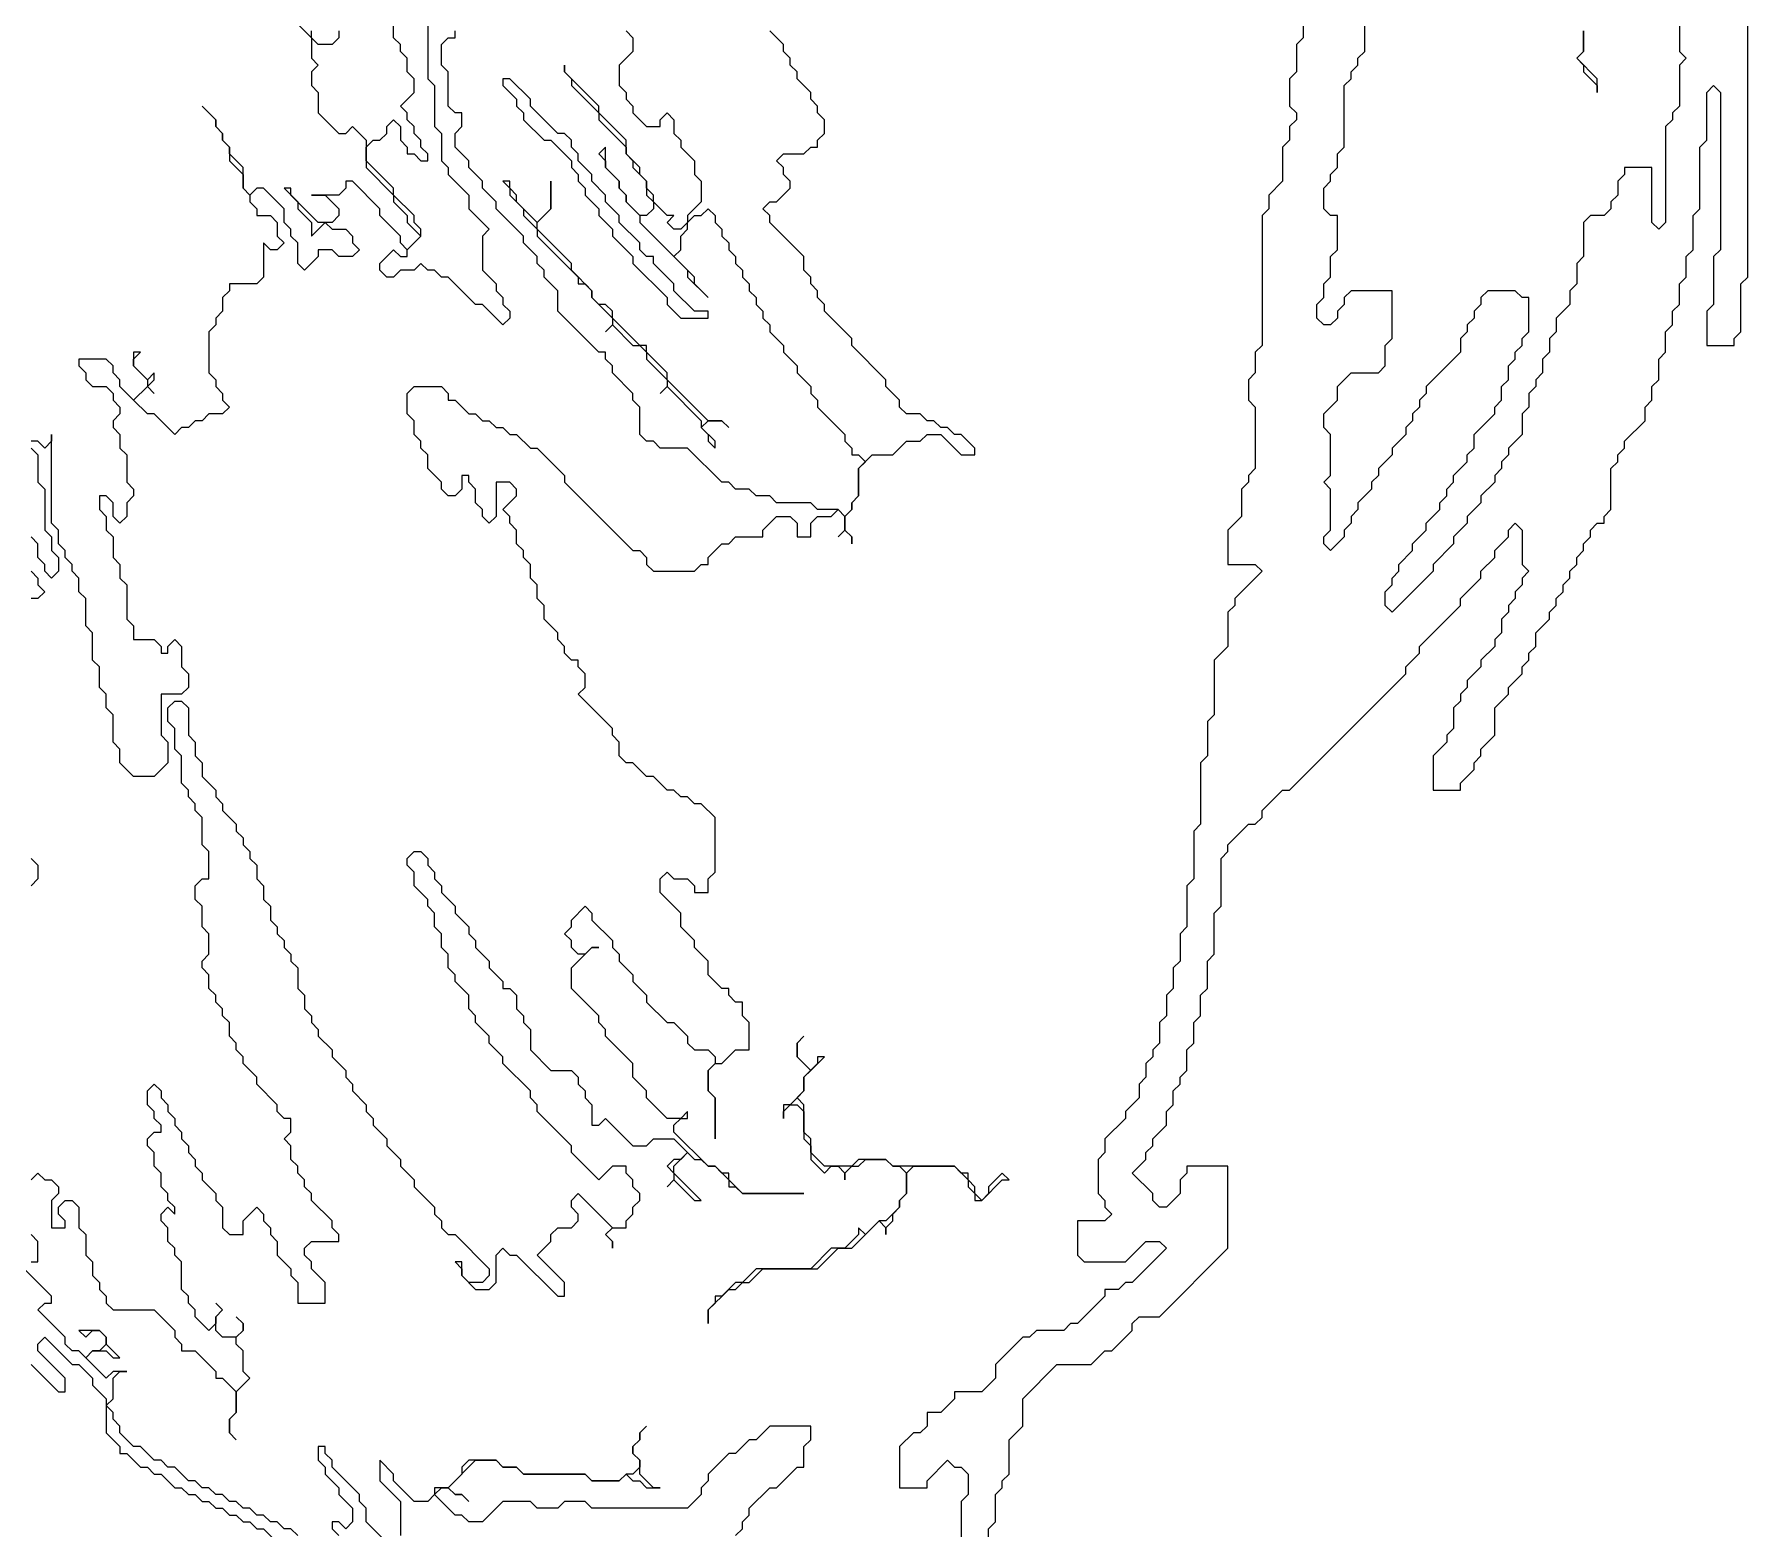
# Model space of a CAD drawing. Header units: metres. Extents: x 0 to 1000, y 0 to 1405.
# Drawn here: x 497.4 to 560, y 1105.7 to 1160.4 of the extents above; entities that cross this region are included whole.
import ezdxf

# ---------------------------------------------------------------- set-up
doc = ezdxf.new("R2010")
doc.units = ezdxf.units.M

msp = doc.modelspace()

# ---------------------------------------------------------------- linework, layer by layer
for points in [[(557.5, 1160.75), (557.5, 1159.75), (557.75, 1159.5), (557.5, 1159.25), (557.5, 1157.75), (557.25, 1157.5), (557.25, 1157.25), (557, 1157), (557, 1153.5), (556.75, 1153.25), (556.5, 1153.5), (556.5, 1155.5), (555.5, 1155.5), (555.5, 1155.25), (555.25, 1155), (555.25, 1154.5), (555, 1154.25), (555, 1154), (554.75, 1153.75), (554.25, 1153.75), (554, 1153.5), (554, 1152.25), (553.75, 1152), (553.75, 1151.25), (553.5, 1151), (553.5, 1150.5), (553, 1150), (553, 1149.5), (552.75, 1149.25), (552.75, 1148.75), (552.5, 1148.5), (552.5, 1148), (552.25, 1147.75), (552.25, 1147.5), (552, 1147.25), (552, 1146.75), (551.75, 1146.5), (551.75, 1145.75), (551.25, 1145.25), (551.25, 1145), (551, 1144.75), (551, 1144.5), (550.75, 1144.25), (550.75, 1144), (550.25, 1143.5), (550.25, 1143.25), (549.75, 1142.75), (549.75, 1142.5), (549.25, 1142), (549.25, 1141.75), (548.5, 1141), (548.5, 1140.75), (547, 1139.25), (546.75, 1139.5), (546.75, 1140), (547, 1140.25), (547, 1140.5), (547.25, 1140.75), (547.25, 1141), (547.75, 1141.5), (547.75, 1141.75), (548.25, 1142.25), (548.25, 1142.5), (548.75, 1143), (548.75, 1143.25), (549, 1143.5), (549, 1143.75), (549.25, 1144), (549.25, 1144.25), (549.75, 1144.75), (549.75, 1145), (550, 1145.25), (550, 1145.75), (550.75, 1146.5), (550.75, 1146.75), (551, 1147), (551, 1147.5), (551.25, 1147.75), (551.25, 1148.25), (551.5, 1148.5), (551.5, 1148.75), (551.75, 1149), (551.75, 1149.25), (552, 1149.5), (552, 1150.75), (551.75, 1150.75), (551.5, 1151), (550.5, 1151), (550.25, 1150.75), (550.25, 1150.5), (550, 1150.25), (550, 1150), (549.75, 1149.75), (549.75, 1149.5), (549.5, 1149.25), (549.5, 1148.75), (548.25, 1147.5), (548.25, 1147.25), (548, 1147), (548, 1146.75), (547.75, 1146.5), (547.75, 1146.25), (547.5, 1146), (547.5, 1145.75), (547, 1145.25), (547, 1145), (546.5, 1144.5), (546.5, 1144.25), (546.25, 1144), (546.25, 1143.75), (545.75, 1143.25), (545.75, 1143), (545.5, 1142.75), (545.5, 1142.5), (545.25, 1142.25), (545.25, 1142), (544.75, 1141.5), (544.5, 1141.75), (544.5, 1142), (544.75, 1142.25), (544.75, 1143.75), (544.5, 1144), (544.75, 1144.25), (544.75, 1145.75), (544.5, 1146), (544.5, 1146.5), (545, 1147), (545, 1147.5), (545.5, 1148), (546.5, 1148), (546.75, 1148.25), (546.75, 1149), (547, 1149.25), (547, 1151), (545.5, 1151), (545.25, 1150.75), (545.25, 1150.5), (545, 1150.25), (545, 1150), (544.75, 1149.75), (544.5, 1149.75), (544.25, 1150), (544.25, 1150.5), (544.5, 1150.75), (544.5, 1151.25), (544.75, 1151.5), (544.75, 1152.25), (545, 1152.5), (545, 1153.75), (544.75, 1153.75), (544.5, 1154), (544.5, 1154.75), (544.75, 1155), (544.75, 1155.25), (545, 1155.5), (545, 1156), (545.25, 1156.25), (545.25, 1158.5), (545.5, 1158.75), (545.5, 1159), (545.75, 1159.25), (545.75, 1159.5), (546, 1159.75), (546, 1163)], [(543.75, 1162), (543.75, 1160.25), (543.5, 1160), (543.5, 1159), (543.25, 1158.75), (543.25, 1157.75), (543.5, 1157.5), (543.5, 1157.25), (543.25, 1157), (543.25, 1156.5), (543, 1156.25), (543, 1155), (542.5, 1154.5), (542.5, 1154), (542.25, 1153.75), (542.25, 1149), (542, 1148.75), (542, 1148), (541.75, 1147.75), (541.75, 1147), (542, 1146.75), (542, 1144.5), (541.75, 1144.25), (541.75, 1144), (541.5, 1143.75), (541.5, 1142.75), (541, 1142.25), (541, 1141), (542, 1141), (542.25, 1140.75), (541.25, 1139.75), (541.25, 1139.5), (541, 1139.25), (541, 1138), (540.5, 1137.5), (540.5, 1135.5), (540.25, 1135.25), (540.25, 1134), (540, 1133.75), (540, 1131.5), (539.75, 1131.25), (539.75, 1129.5), (539.5, 1129.25), (539.5, 1127.75), (539.25, 1127.5), (539.25, 1126.5), (539, 1126.25), (539, 1125.5), (538.75, 1125.25), (538.75, 1124.5), (538.5, 1124.25), (538.5, 1123.5), (538.25, 1123.25), (538.25, 1123), (538, 1122.75), (538, 1122.25), (537.75, 1122), (537.75, 1121.5), (537.25, 1121), (537.25, 1120.75), (536.5, 1120), (536.5, 1119.5), (536.25, 1119.25), (536.25, 1118), (536.5, 1117.75), (536.5, 1117.5), (536.75, 1117.25), (536.5, 1117), (535.5, 1117), (535.5, 1115.75), (535.75, 1115.5), (537.25, 1115.5), (538, 1116.25), (538.5, 1116.25), (538.75, 1116), (537.5, 1114.75), (537.25, 1114.75), (537, 1114.5), (536.5, 1114.5), (536.5, 1114.25), (535.5, 1113.25), (535.25, 1113.25), (535, 1113), (534, 1113), (533.75, 1112.75), (533.5, 1112.75), (532.5, 1111.75), (532.5, 1111.25), (532, 1110.75), (531, 1110.75), (531, 1110.5), (530.5, 1110), (530, 1110), (530, 1109.5), (529.75, 1109.25), (529.5, 1109.25), (529, 1108.75), (529, 1107.25), (530, 1107.25), (530, 1107.5), (530.75, 1108.25), (531, 1108), (531.25, 1108), (531.5, 1107.75), (531.5, 1107), (531.25, 1106.75), (531.25, 1105.25)], [(507, 1160.75), (507.5, 1160.25), (507.5, 1159.5), (507.75, 1159.25), (507.5, 1159), (507.5, 1158.5), (507.75, 1158.25), (507.75, 1157.5), (508.5, 1156.75), (508.75, 1156.75), (509, 1157), (509.5, 1156.5), (509.5, 1155.5), (510.5, 1154.5), (510.5, 1154.25), (511, 1153.75), (511, 1153.5), (511.5, 1153), (511, 1152.5), (510.75, 1152.75), (510.75, 1153), (510, 1153.75), (510, 1154), (509, 1155), (508.75, 1155), (508.75, 1154.75), (508.5, 1154.5), (507.5, 1154.5), (508, 1154.5), (508.5, 1154), (508.5, 1153.75), (508.25, 1153.5), (507.75, 1153.5), (506.75, 1154.5), (506.75, 1154.75), (506.5, 1154.75), (507, 1154.25), (507, 1154), (507.5, 1153.5), (507.5, 1153), (508, 1153.5), (508.25, 1153.25), (508.75, 1153.25), (509, 1153), (509, 1152.75), (509.25, 1152.5), (509, 1152.25), (508.5, 1152.25), (508.25, 1152.5), (507.75, 1152.5), (507.75, 1152.25), (507.25, 1151.75), (507, 1152), (507, 1152.75), (506.75, 1153), (506.75, 1153.25), (506.5, 1153.5), (506.5, 1154), (505.75, 1154.75), (505.5, 1154.75), (505.25, 1154.5), (505, 1154.75), (505, 1155.5), (504.5, 1156), (504.5, 1156.25), (504.25, 1156.5), (504.25, 1156.75), (504, 1157), (504, 1157.25), (503.5, 1157.75), (504, 1157.25), (504, 1157), (504.25, 1156.75), (504.25, 1156.5), (504.5, 1156.25), (504.5, 1155.75), (505, 1155.25), (505, 1154.75), (505.25, 1154.5), (505.25, 1154.25), (505.5, 1154), (505.5, 1153.75), (506, 1153.75), (506.25, 1153.5), (506.25, 1153), (506.5, 1152.75), (506.25, 1152.5), (506, 1152.5), (505.75, 1152.75), (505.75, 1151.5), (505.5, 1151.25), (504.5, 1151.25), (504.5, 1151), (504.25, 1150.75), (504.25, 1150.25), (504, 1150), (504, 1149.75), (503.75, 1149.5), (503.75, 1148), (504, 1147.75), (504, 1147.5), (504.25, 1147.25), (504.25, 1147), (504.5, 1146.75), (504.25, 1146.5), (503.75, 1146.5), (503.5, 1146.25), (503.25, 1146.25), (503, 1146), (502.75, 1146), (502.5, 1145.75), (501.75, 1146.5), (501.5, 1146.5), (501, 1147), (501.5, 1147.5), (501.75, 1147.25), (501.5, 1147.5), (501.75, 1147.75), (501.75, 1148), (501.5, 1147.75), (501, 1148.25), (501, 1148.5), (501.25, 1148.75), (501, 1148.75), (501, 1148.25), (501.5, 1147.75), (501.5, 1147.5), (501, 1147), (500.5, 1147.5), (500.5, 1147.75), (500.25, 1148), (500.25, 1148.25), (500, 1148.5), (499, 1148.5), (499, 1148.25), (499.25, 1148), (499.25, 1147.75), (499.5, 1147.5), (500, 1147.5), (500.25, 1147.25), (500.25, 1147), (500.5, 1146.75), (500.5, 1146.5), (500.25, 1146.25), (500.25, 1146), (500.5, 1145.75), (500.5, 1145.25), (500.75, 1145), (500.75, 1144), (501, 1143.75), (501, 1143.5), (500.75, 1143.25), (500.75, 1142.75), (500.5, 1142.5), (500.25, 1142.75), (500.25, 1143.25), (500, 1143.5), (499.75, 1143.5), (499.75, 1143), (500, 1142.75), (500, 1142.25), (500.25, 1142), (500.25, 1141.25), (500.5, 1141), (500.5, 1140.5), (500.75, 1140.25), (500.75, 1139), (501, 1138.75), (501, 1138.25), (501.75, 1138.25), (502, 1138), (502, 1137.75), (502.25, 1137.75), (502.25, 1138), (502.5, 1138.25), (502.75, 1138), (502.75, 1137.25), (503, 1137), (503, 1136.5), (502.75, 1136.25), (502, 1136.25), (502, 1134.75), (502.25, 1134.5), (502.25, 1133.75), (501.75, 1133.25), (501, 1133.25), (500.5, 1133.75), (500.5, 1134.25), (500.25, 1134.5), (500.25, 1135.5), (500, 1135.75), (500, 1136.25), (499.75, 1136.5), (499.75, 1137.25), (499.5, 1137.5), (499.5, 1138.5), (499.25, 1138.75), (499.25, 1139.75), (499, 1140), (499, 1140.5), (498.75, 1140.75), (498.75, 1141), (498.5, 1141.25), (498.5, 1141.5), (498.25, 1141.75), (498.25, 1142.25), (498, 1142.5), (498, 1145.75), (498, 1145.5), (497.75, 1145.25), (497.5, 1145.5), (497.25, 1145.5)], [(511.75, 1160.75), (511.75, 1158.75), (512, 1158.5), (512, 1157), (512.25, 1156.75), (512.25, 1155.75), (512.5, 1155.5), (512.5, 1155.25), (513.25, 1154.5), (513.25, 1154), (514, 1153.25), (513.75, 1153), (513.75, 1151.75), (514.25, 1151.25), (514.25, 1151), (514.5, 1150.75), (514.5, 1150.5), (514.75, 1150.25), (514.75, 1150), (514.5, 1149.75), (513.75, 1150.5), (513.5, 1150.5), (512.5, 1151.5), (512.25, 1151.5), (512, 1151.75), (511.75, 1151.75), (511.5, 1152), (511.25, 1151.75), (510.75, 1151.75), (510.5, 1151.5), (510.25, 1151.5), (510, 1151.75), (510, 1152), (510.5, 1152.5), (510.75, 1152.25), (511, 1152.25), (511, 1152.5), (511.5, 1153), (511.5, 1153.25), (511.25, 1153.5), (511.25, 1153.75), (510.5, 1154.5), (510.5, 1154.75), (509.5, 1155.75), (509.5, 1156.25), (509.75, 1156.5), (510, 1156.5), (510.25, 1156.75), (510.25, 1157), (510.5, 1157.25), (510.75, 1157), (510.75, 1156.5), (511, 1156.25), (511, 1156), (511.25, 1156), (511.5, 1155.75), (511.75, 1155.75), (511.75, 1156), (511.5, 1156.25), (511.5, 1156.5), (511.25, 1156.75), (511.25, 1157), (511, 1157.25), (511, 1157.5), (510.75, 1157.75), (511.25, 1158.25), (511.25, 1158.75), (511, 1159), (511, 1159.5), (510.75, 1159.75), (510.75, 1160), (510.5, 1160.25), (510.5, 1160.75)], [(532.25, 1104.25), (532.25, 1105.75), (532.5, 1106), (532.5, 1107), (532.75, 1107.25), (532.75, 1107.5), (533, 1107.75), (533, 1109), (533.5, 1109.5), (533.5, 1110.5), (534.75, 1111.75), (536, 1111.75), (536.5, 1112.25), (536.75, 1112.25), (537.5, 1113), (537.5, 1113.25), (537.75, 1113.5), (538.5, 1113.5), (541, 1116), (541, 1119), (539.5, 1119), (539.5, 1118.75), (539.25, 1118.5), (539.25, 1118), (538.75, 1117.5), (538.5, 1117.5), (538.25, 1117.75), (538.25, 1118), (537.5, 1118.75), (538, 1119.25), (538, 1119.5), (538.25, 1119.75), (538.25, 1120), (538.75, 1120.5), (538.75, 1121), (539, 1121.25), (539, 1121.75), (539.25, 1122), (539.25, 1122.25), (539.5, 1122.5), (539.5, 1123.25), (539.75, 1123.5), (539.75, 1124.25), (540, 1124.5), (540, 1125.25), (540.25, 1125.5), (540.25, 1126.5), (540.5, 1126.75), (540.5, 1128.25), (540.75, 1128.5), (540.75, 1130.25), (541, 1130.5), (541, 1130.75), (541.75, 1131.5), (542, 1131.5), (542.25, 1131.75), (542.25, 1132), (543, 1132.75), (543.25, 1132.75), (547.5, 1137), (547.5, 1137.25), (548, 1137.75), (548, 1138), (549.5, 1139.5), (549.5, 1139.75), (550.25, 1140.5), (550.25, 1140.75), (550.75, 1141.25), (550.75, 1141.5), (551.25, 1142), (551.25, 1142.25), (551.5, 1142.5), (551.75, 1142.25), (551.75, 1141), (552, 1140.75), (551.75, 1140.5), (551.75, 1140.25), (551.5, 1140), (551.5, 1139.75), (551.25, 1139.5), (551.25, 1139.25), (551, 1139), (551, 1138.5), (550.75, 1138.25), (550.75, 1138), (550.25, 1137.5), (550.25, 1137.25), (549.75, 1136.75), (549.75, 1136.5), (549.5, 1136.25), (549.5, 1136), (549.25, 1135.75), (549.25, 1135), (549, 1134.75), (549, 1134.5), (548.5, 1134), (548.5, 1132.75), (549.5, 1132.75), (549.5, 1133), (550, 1133.5), (550, 1133.75), (550.25, 1134), (550.25, 1134.25), (550.75, 1134.75), (550.75, 1135.75), (551.25, 1136.25), (551.25, 1136.5), (551.75, 1137), (551.75, 1137.25), (552, 1137.5), (552, 1137.75), (552.25, 1138), (552.25, 1138.5), (552.75, 1139), (552.75, 1139.25), (553, 1139.5), (553, 1139.75), (553.25, 1140), (553.25, 1140.25), (553.5, 1140.5), (553.5, 1140.75), (553.75, 1141), (553.75, 1141.25), (554, 1141.5), (554, 1141.75), (554.25, 1142), (554.25, 1142.25), (554.5, 1142.5), (554.75, 1142.5), (554.75, 1142.75), (555, 1143), (555, 1144.5), (555.25, 1144.75), (555.25, 1145), (555.5, 1145.25), (555.5, 1145.5), (556.25, 1146.25), (556.25, 1146.75), (556.5, 1147), (556.5, 1147.5), (556.75, 1147.75), (556.75, 1148.5), (557, 1148.75), (557, 1149.5), (557.25, 1149.75), (557.25, 1150.25), (557.5, 1150.5), (557.5, 1151.25), (557.75, 1151.5), (557.75, 1152.25), (558, 1152.5), (558, 1153.75), (558.25, 1154), (558.25, 1156.25), (558.5, 1156.5), (558.5, 1158.25), (558.75, 1158.5), (559, 1158.25), (559, 1152.5), (558.75, 1152.25), (558.75, 1150.5), (558.5, 1150.25), (558.5, 1149), (559.5, 1149), (559.5, 1149.25), (559.75, 1149.5), (559.75, 1151.25), (560, 1151.5), (560, 1160.75)], [(497.25, 1118.5), (497.5, 1118.75), (497.75, 1118.5), (498, 1118.5), (498.25, 1118.25), (498.25, 1118), (498, 1117.75), (498, 1116.75), (498.5, 1116.75), (498.5, 1117), (498.25, 1117.25), (498.25, 1117.5), (498.5, 1117.75), (498.75, 1117.75), (499, 1117.5), (499, 1116.75), (499.25, 1116.5), (499.25, 1115.75), (499.5, 1115.5), (499.5, 1115), (499.75, 1114.75), (499.75, 1114.5), (500, 1114.25), (500, 1114), (500.25, 1113.75), (501.75, 1113.75), (502.5, 1113), (502.5, 1112.75), (502.75, 1112.5), (502.75, 1112.25), (503.25, 1112.25), (504, 1111.5), (504, 1111.25), (504.25, 1111.25), (504.75, 1110.75), (504.75, 1110), (504.5, 1109.75), (504.5, 1109.25), (504.75, 1109), (504.5, 1109.25), (504.5, 1109.75), (504.75, 1110), (504.75, 1110.75), (505.25, 1111.25), (505, 1111.5), (505, 1112.25), (504.75, 1112.5), (504.75, 1112.75), (505, 1113), (505, 1113.25), (504.75, 1113.5), (505, 1113.25), (505, 1113), (504.75, 1112.75), (504.25, 1112.75), (504, 1113), (504, 1113.5), (504.25, 1113.75), (504, 1114), (504.25, 1113.75), (504, 1113.5), (504, 1113.25), (503.75, 1113), (503.25, 1113.5), (503.25, 1113.75), (503, 1114), (503, 1114.25), (502.75, 1114.5), (502.75, 1115.5), (502.5, 1115.75), (502.5, 1116), (502.25, 1116.25), (502.25, 1116.75), (502, 1117), (502, 1117.25), (502.25, 1117.5), (502.5, 1117.25), (502.5, 1117.5), (502.25, 1117.75), (502.25, 1118), (502, 1118.25), (502, 1118.75), (501.75, 1119), (501.75, 1119.5), (501.5, 1119.75), (501.5, 1120), (501.75, 1120.25), (502, 1120.25), (502, 1120.5), (501.75, 1120.75), (501.75, 1121), (501.5, 1121.25), (501.5, 1121.75), (501.75, 1122), (502, 1121.75), (502, 1121.5), (502.25, 1121.25), (502.25, 1121), (502.5, 1120.75), (502.5, 1120.5), (502.75, 1120.25), (502.75, 1120), (503, 1119.75), (503, 1119.5), (503.25, 1119.25), (503.25, 1119), (503.5, 1118.75), (503.5, 1118.5), (504, 1118), (504, 1117.75), (504.25, 1117.5), (504.25, 1116.75), (504.5, 1116.5), (505, 1116.5), (505, 1117), (505.5, 1117.5), (505.75, 1117.25), (505.75, 1117), (506, 1116.75), (506, 1116.5), (506.25, 1116.25), (506.25, 1115.75), (506.75, 1115.25), (506.75, 1115), (507, 1114.75), (507, 1114), (508, 1114), (508, 1114.75), (507.5, 1115.25), (507.5, 1115.5), (507.25, 1115.75), (507.25, 1116), (507.5, 1116.25), (508.5, 1116.25), (508.5, 1116.5), (508.25, 1116.75), (508.25, 1117), (507.5, 1117.75), (507.5, 1118), (507.25, 1118.25), (507.25, 1118.5), (507, 1118.75), (507, 1119), (506.75, 1119.25), (506.75, 1119.75), (506.5, 1120), (506.75, 1120.25), (506.75, 1120.75), (506.5, 1120.75), (506.25, 1121), (506.25, 1121.25), (505.5, 1122), (505.5, 1122.25), (505, 1122.75), (505, 1123), (504.75, 1123.25), (504.75, 1123.5), (504.5, 1123.75), (504.5, 1124.25), (504.25, 1124.5), (504.25, 1124.75), (504, 1125), (504, 1125.25), (503.75, 1125.5), (503.75, 1126), (503.5, 1126.25), (503.5, 1126.5), (503.75, 1126.75), (503.75, 1127.5), (503.5, 1127.75), (503.5, 1128.5), (503.25, 1128.75), (503.25, 1129.25), (503.5, 1129.5), (503.75, 1129.5), (503.75, 1130.5), (503.5, 1130.75), (503.5, 1131.75), (503.25, 1132), (503.25, 1132.25), (503, 1132.5), (503, 1132.75), (502.75, 1133), (502.75, 1134), (502.5, 1134.25), (502.5, 1135), (502.25, 1135.25), (502.25, 1135.75), (502.5, 1136), (502.75, 1136), (503, 1135.75), (503, 1134.75), (503.25, 1134.5), (503.25, 1134), (503.5, 1133.75), (503.5, 1133.25), (504, 1132.75), (504, 1132.5), (504.25, 1132.25), (504.25, 1132), (504.75, 1131.5), (504.75, 1131.25), (505, 1131), (505, 1130.75), (505.25, 1130.5), (505.25, 1130.25), (505.5, 1130), (505.5, 1129.5), (505.75, 1129.25), (505.75, 1128.75), (506, 1128.5), (506, 1128), (506.25, 1127.75), (506.25, 1127.5), (506.5, 1127.25), (506.5, 1127), (506.75, 1126.75), (506.75, 1126.5), (507, 1126.25), (507, 1125.5), (507.25, 1125.25), (507.25, 1124.75), (507.5, 1124.5), (507.5, 1124.25), (507.75, 1124), (507.75, 1123.75), (508.25, 1123.25), (508.25, 1123), (508.75, 1122.5), (508.75, 1122.25), (509, 1122), (509, 1121.75), (509.5, 1121.25), (509.5, 1121), (509.75, 1120.75), (509.75, 1120.5), (510.25, 1120), (510.25, 1119.75), (510.75, 1119.25), (510.75, 1119), (511.25, 1118.5), (511.25, 1118.25), (512, 1117.5), (512, 1117.25), (512.25, 1117), (512.25, 1116.75), (512.5, 1116.5), (512.75, 1116.5), (514, 1115.25), (514, 1115), (513.75, 1114.75), (513.25, 1114.75), (513, 1115), (513, 1115.5), (512.75, 1115.5), (513, 1115.25), (513, 1115), (513.5, 1114.5), (514, 1114.5), (514.25, 1114.75), (514.25, 1115.75), (514.5, 1116), (514.75, 1115.75), (515, 1115.75), (516.5, 1114.25), (516.75, 1114.25), (516.75, 1114.75), (515.75, 1115.75), (516.25, 1116.25), (516.25, 1116.5), (516.5, 1116.75), (517, 1116.75), (517.25, 1117), (517.25, 1117.25), (517, 1117.5), (517, 1117.75), (517.25, 1118), (518.5, 1116.75), (518.25, 1116.5), (518.5, 1116.25), (518.5, 1116), (518.5, 1116.25), (518.25, 1116.5), (518.5, 1116.75), (519, 1116.75), (519, 1117), (519.25, 1117.25), (519.25, 1117.5), (519.5, 1117.75), (519.5, 1118), (519.25, 1118.25), (519.25, 1118.5), (519, 1118.75), (519, 1119), (518.5, 1119), (518, 1118.5), (517, 1119.5), (517, 1119.75), (515.75, 1121), (515.75, 1121.25), (515.5, 1121.5), (515.5, 1121.75), (514.5, 1122.75), (514.5, 1123), (514, 1123.5), (514, 1123.75), (513.5, 1124.25), (513.5, 1124.5), (513.25, 1124.75), (513.25, 1125.25), (512.75, 1125.75), (512.75, 1126), (512.5, 1126.25), (512.5, 1126.75), (512.25, 1127), (512.25, 1127.5), (512, 1127.75), (512, 1128.25), (511.75, 1128.5), (511.75, 1128.75), (511.25, 1129.25), (511.25, 1129.75), (511, 1130), (511, 1130.25), (511.25, 1130.5), (511.5, 1130.5), (511.75, 1130.25), (511.75, 1130), (512, 1129.75), (512, 1129.5), (512.25, 1129.25), (512.25, 1129), (512.75, 1128.5), (512.75, 1128.25), (513.25, 1127.75), (513.25, 1127.5), (513.5, 1127.25), (513.5, 1127), (514, 1126.5), (514, 1126.25), (514.5, 1125.75), (514.5, 1125.5), (514.75, 1125.5), (515, 1125.25), (515, 1124.75), (515.25, 1124.5), (515.25, 1124.25), (515.5, 1124), (515.5, 1123.25), (516.25, 1122.5), (517, 1122.5), (517.25, 1122.25), (517.25, 1122), (517.5, 1121.75), (517.5, 1121.5), (517.75, 1121.25), (517.75, 1120.5), (518, 1120.5), (518.25, 1120.75), (519.25, 1119.75), (519.75, 1119.75), (520, 1120), (520.75, 1120), (521.25, 1119.5), (521, 1119.25), (520.75, 1119.25), (520.5, 1119), (520.75, 1118.75), (520.75, 1118.5), (520.5, 1118.25), (520.75, 1118.5), (521.5, 1117.75), (521.75, 1117.75), (520.75, 1118.75), (520.75, 1119), (521.25, 1119.5), (521.5, 1119.25), (521.75, 1119.25), (522, 1119), (522.25, 1119), (522.75, 1118.5), (522.75, 1118.25), (523, 1118.25), (523.25, 1118), (525.5, 1118), (523.25, 1118), (522.75, 1118.5), (522.75, 1118.75), (522.5, 1118.75), (522.25, 1119), (522, 1119), (520.75, 1120.25), (520.75, 1120.5), (521, 1120.75), (521.25, 1120.75), (521.25, 1121), (521, 1120.75), (520.5, 1120.75), (519.75, 1121.5), (519.75, 1121.75), (519.25, 1122.25), (519.25, 1122.75), (518.25, 1123.75), (518.25, 1124), (518, 1124.25), (518, 1124.5), (517, 1125.5), (517, 1126.25), (517.75, 1127), (518, 1127), (517.75, 1127), (517.5, 1126.75), (517.25, 1126.75), (517, 1127), (517, 1127.25), (516.75, 1127.5), (517, 1127.75), (517, 1128), (517.5, 1128.5), (517.75, 1128.25), (517.75, 1128), (518.5, 1127.25), (518.5, 1127), (518.75, 1126.75), (518.75, 1126.5), (519.25, 1126), (519.25, 1125.75), (519.75, 1125.25), (519.75, 1125), (520.5, 1124.25), (520.75, 1124.25), (521.25, 1123.75), (521.25, 1123.5), (521.5, 1123.25), (522, 1123.25), (522.25, 1123), (522.25, 1122.75), (522, 1122.5), (522, 1121.75), (522.25, 1121.5), (522.25, 1120), (522.25, 1121.5), (522, 1121.75), (522, 1122.5), (522.25, 1122.75), (522.5, 1122.75), (523, 1123.25), (523.5, 1123.25), (523.5, 1124.25), (523.25, 1124.5), (523.25, 1125), (523, 1125), (522.75, 1125.25), (522.75, 1125.5), (522.5, 1125.5), (522, 1126), (522, 1126.5), (521.5, 1127), (521.5, 1127.25), (521, 1127.75), (521, 1128.25), (520.25, 1129), (520.25, 1129.5), (520.5, 1129.75), (520.75, 1129.5), (521.25, 1129.5), (521.5, 1129.25), (521.5, 1129), (522, 1129), (522, 1129.5), (522.25, 1129.75), (522.25, 1131.75), (521.75, 1132.25), (521.5, 1132.25), (521.25, 1132.5), (521, 1132.5), (520.75, 1132.75), (520.5, 1132.75), (520, 1133.25), (519.75, 1133.25), (519.25, 1133.75), (519, 1133.75), (518.75, 1134), (518.75, 1134.5), (518.5, 1134.75), (518.5, 1135), (517.25, 1136.25), (517.5, 1136.5), (517.5, 1137), (517.25, 1137.25), (517.25, 1137.5), (517, 1137.5), (516.75, 1137.75), (516.75, 1138), (516.5, 1138.25), (516.5, 1138.5), (516, 1139), (516, 1139.5), (515.75, 1139.75), (515.75, 1140.25), (515.5, 1140.5), (515.5, 1141), (515.25, 1141.25), (515.25, 1141.5), (515, 1141.75), (515, 1142.25), (514.75, 1142.5), (514.75, 1142.75), (514.5, 1143), (515, 1143.5), (515, 1143.75), (514.75, 1144), (514.25, 1144), (514.25, 1142.75), (514, 1142.5), (513.75, 1142.75), (513.75, 1143), (513.5, 1143.25), (513.5, 1143.75), (513.25, 1144), (513.25, 1144.25), (513, 1144.25), (513, 1143.75), (512.75, 1143.5), (512.5, 1143.5), (512.25, 1143.75), (512.25, 1144), (511.75, 1144.5), (511.75, 1145), (511.5, 1145.25), (511.5, 1145.5), (511.25, 1145.75), (511.25, 1146.25), (511, 1146.5), (511, 1147.25), (511.25, 1147.5), (512.25, 1147.5), (512.5, 1147.25), (512.5, 1147), (512.75, 1147), (513.25, 1146.5), (513.5, 1146.5), (513.75, 1146.25), (514, 1146.25), (514.25, 1146), (514.5, 1146), (514.75, 1145.75), (515, 1145.75), (515.5, 1145.25), (515.75, 1145.25), (516.75, 1144.25), (516.75, 1144), (519.25, 1141.5), (519.5, 1141.5), (519.75, 1141.25), (519.75, 1141), (520, 1140.75), (521.5, 1140.75), (521.75, 1141), (522, 1141), (522, 1141.25), (522.5, 1141.75), (522.75, 1141.75), (523, 1142), (524, 1142), (524, 1142.25), (524.5, 1142.75), (525, 1142.75), (525.25, 1142.5), (525.25, 1142), (525.75, 1142), (525.75, 1142.5), (526, 1142.75), (526.5, 1142.75), (526.75, 1143), (527, 1142.75), (527, 1142.25), (526.75, 1142), (527, 1142.25), (527.25, 1142), (527.25, 1141.75), (527.25, 1142), (527, 1142.25), (527, 1142.75), (527.25, 1143), (527.25, 1143.25), (527.5, 1143.5), (527.5, 1144.5), (528, 1145), (528.75, 1145), (529.25, 1145.5), (529.75, 1145.5), (530, 1145.75), (530.5, 1145.75), (531.25, 1145), (531.75, 1145), (531.75, 1145.25), (531.25, 1145.75), (531, 1145.75), (530.75, 1146), (530.5, 1146), (530.25, 1146.25), (530, 1146.25), (529.75, 1146.5), (529.25, 1146.5), (529, 1146.75), (529, 1147), (528.5, 1147.5), (528.5, 1147.75), (527.25, 1149), (527.25, 1149.25), (526.25, 1150.25), (526.25, 1150.5), (526, 1150.75), (526, 1151), (525.75, 1151.25), (525.75, 1151.5), (525.5, 1151.75), (525.5, 1152.25), (524.25, 1153.5), (524.25, 1153.75), (524, 1154), (524.25, 1154.25), (524.5, 1154.25), (525, 1154.75), (525, 1155), (524.75, 1155.25), (524.75, 1155.5), (524.5, 1155.75), (524.75, 1156), (525.5, 1156), (525.75, 1156.25), (526, 1156.25), (526, 1156.5), (526.25, 1156.75), (526.25, 1157.25), (526, 1157.5), (526, 1157.75), (525.75, 1158), (525.75, 1158.25), (525.25, 1158.75), (525.25, 1159), (525, 1159.25), (525, 1159.5), (524.75, 1159.75), (524.75, 1160), (524.25, 1160.5)], [(508.5, 1160.5), (508.5, 1160.25), (508.25, 1160), (507.75, 1160), (507.5, 1160.25), (507.5, 1160.5)], [(519, 1160.5), (519.25, 1160.25), (519.25, 1159.75), (518.75, 1159.25), (518.75, 1158.5), (519, 1158.25), (519, 1158), (519.25, 1157.75), (519.25, 1157.5), (519.75, 1157), (520.25, 1157), (520.25, 1157.25), (520.5, 1157.5), (520.75, 1157.25), (520.75, 1156.75), (521, 1156.5), (521, 1156.25), (521.5, 1155.75), (521.5, 1155.25), (521.75, 1155), (521.75, 1154.25), (521.25, 1153.75), (521.25, 1153.5), (521, 1153.25), (520.75, 1153.25), (520.5, 1153.5), (520.75, 1153.75), (520.5, 1153.75), (520, 1154.25), (520, 1154.5), (519.75, 1154.75), (519.75, 1155), (519.5, 1155.25), (519.5, 1155.5), (519, 1156), (519, 1156.5), (518, 1157.5), (518, 1157.75), (516.75, 1159), (516.75, 1159.25), (516.75, 1159), (517, 1158.75), (517, 1158.5), (518, 1157.5), (518, 1157.25), (519, 1156.25), (519, 1156), (519.25, 1155.75), (519.25, 1155.5), (519.75, 1155), (519.75, 1154.5), (520, 1154.25), (520, 1154), (519.75, 1153.75), (519.5, 1153.75), (519, 1154.25), (519, 1154.5), (518.75, 1154.75), (518.75, 1155), (518.25, 1155.5), (518.25, 1156.25), (518, 1156), (518.25, 1155.75), (518.25, 1155.5), (518.75, 1155), (518.75, 1154.75), (519, 1154.5), (519, 1154.25), (519.5, 1153.75), (519.5, 1153.5), (521.25, 1151.75), (521.25, 1151.5), (522, 1150.75), (521.5, 1151.25), (521.5, 1151.5), (520.75, 1152.25), (521, 1152.5), (521, 1153), (521.25, 1153.25), (521.25, 1153.5), (521.5, 1153.75), (521.75, 1153.75), (522, 1154), (522.25, 1153.75), (522.25, 1153.5), (522.5, 1153.25), (522.5, 1153), (522.75, 1152.75), (522.75, 1152.5), (523, 1152.25), (523, 1152), (523.25, 1151.75), (523.25, 1151.5), (523.5, 1151.25), (523.5, 1151), (523.75, 1150.75), (523.75, 1150.5), (524, 1150.25), (524, 1150), (524.25, 1149.75), (524.25, 1149.5), (524.75, 1149), (524.75, 1148.75), (525.25, 1148.25), (525.25, 1148), (525.75, 1147.5), (525.75, 1147.25), (526, 1147), (526, 1146.75), (527, 1145.75), (527, 1145.5), (527.25, 1145.25), (527.25, 1145), (527.5, 1145), (527.75, 1144.75), (527.5, 1144.5), (527.5, 1143.5), (527.25, 1143.25), (527.25, 1143), (527, 1142.75), (526.75, 1143), (526, 1143), (525.75, 1143.25), (524.5, 1143.25), (524.25, 1143.5), (523.75, 1143.5), (523.5, 1143.75), (523, 1143.75), (522.75, 1144), (522.5, 1144), (521.25, 1145.25), (520.25, 1145.25), (520, 1145.5), (519.75, 1145.5), (519.5, 1145.75), (519.5, 1146.75), (519.25, 1147), (519.25, 1147.25), (518.5, 1148), (518.5, 1148.25), (518.25, 1148.5), (518.25, 1148.75), (518, 1148.75), (516.5, 1150.25), (516.5, 1151), (516, 1151.5), (516, 1151.75), (515.75, 1152), (515.75, 1152.25), (515.25, 1152.75), (515.25, 1153), (514.25, 1154), (514.25, 1154.25), (513.75, 1154.75), (513.75, 1155), (513.25, 1155.5), (513.25, 1155.75), (512.75, 1156.25), (512.75, 1156.75), (513, 1157), (513, 1157.5), (512.75, 1157.5), (512.5, 1157.75), (512.5, 1159), (512.25, 1159.25), (512.25, 1160), (512.5, 1160.25), (512.75, 1160.25), (512.75, 1160.5)], [(554, 1160.5), (554, 1159.75), (553.75, 1159.5), (554, 1159.25), (554, 1159), (554.5, 1158.5), (554.5, 1158.25), (554.5, 1158.75), (553.75, 1159.5), (554, 1159.75), (554, 1160.5)], [(497.25, 1145.25), (497.5, 1145), (497.5, 1144), (497.75, 1143.75), (497.75, 1142.25), (498, 1142), (498, 1141.5), (498.25, 1141.25), (498.25, 1140.75), (498, 1140.5), (497.75, 1140.75), (497.75, 1141), (497.5, 1141.25), (497.5, 1141.75), (497.25, 1142)], [(497.25, 1140.75), (497.5, 1140.5), (497.5, 1140.25), (497.75, 1140), (497.5, 1139.75), (497.25, 1139.75)], [(497.25, 1130.25), (497.5, 1130), (497.5, 1129.5), (497.25, 1129.25)], [(497.25, 1115.5), (497.5, 1115.5), (497.5, 1116.25), (497.25, 1116.5)], [(507, 1105.5), (506.75, 1105.75), (506.5, 1105.75), (506.25, 1106), (506, 1106), (505.75, 1106.25), (505.5, 1106.25), (505.25, 1106.5), (505, 1106.5), (504.75, 1106.75), (504.5, 1106.75), (504.25, 1107), (504, 1107), (503.75, 1107.25), (503.5, 1107.25), (503.25, 1107.5), (503, 1107.5), (502.5, 1108), (502.25, 1108), (502, 1108.25), (501.75, 1108.25), (501.25, 1108.75), (501, 1108.75), (500.5, 1109.25), (500.5, 1109.5), (500.25, 1109.75), (500.25, 1110), (500, 1110.25), (500.25, 1110.5), (500.25, 1111.25), (500.5, 1111.5), (500.75, 1111.5), (500.25, 1111.5), (500, 1111.25), (499.25, 1112), (499.5, 1112.25), (500, 1112.25), (500.25, 1112), (500.5, 1112), (500, 1112.5), (500, 1112.75), (499.75, 1113), (499, 1113), (499.25, 1112.75), (499.5, 1113), (499.75, 1113), (500, 1112.75), (500, 1112.5), (499.75, 1112.25), (499.5, 1112.25), (499.25, 1112), (499, 1112.25), (498.75, 1112.25), (498.5, 1112.5), (498.5, 1112.75), (497.5, 1113.75), (497.75, 1114), (498, 1114), (498, 1114.25), (497, 1115.25)], [(497.25, 1111.75), (498.25, 1110.75), (498.5, 1110.75), (498.5, 1111.25), (497.5, 1112.25), (497.5, 1112.5), (497.75, 1112.75), (498.75, 1111.75), (499, 1111.75), (499.5, 1111.25), (499.5, 1111), (500, 1110.5), (500, 1109.25), (500.5, 1108.75), (500.5, 1108.5), (500.75, 1108.5), (501.25, 1108), (501.5, 1108), (501.75, 1107.75), (502, 1107.75), (502.5, 1107.25), (502.75, 1107.25), (503, 1107), (503.25, 1107), (503.5, 1106.75), (503.75, 1106.75), (504, 1106.5), (504.25, 1106.5), (504.5, 1106.25), (504.75, 1106.25), (505, 1106), (505.25, 1106), (505.5, 1105.75), (505.75, 1105.75), (506.25, 1105.25)], [(523, 1105.5), (523.25, 1105.75), (523.25, 1106), (523.5, 1106.25), (523.5, 1106.5), (524.25, 1107.25), (524.5, 1107.25), (525.25, 1108), (525.5, 1108), (525.5, 1108.75), (525.75, 1109), (525.75, 1109.5), (524.25, 1109.5), (523.75, 1109), (523.5, 1109), (523, 1108.5), (522.75, 1108.5), (522, 1107.75), (522, 1107.5), (521.75, 1107.25), (521.75, 1107), (521.25, 1106.5), (517.75, 1106.5), (517.5, 1106.75), (516.75, 1106.75), (516.5, 1106.5), (515.75, 1106.5), (515.5, 1106.75), (514.5, 1106.75), (513.75, 1106), (513.25, 1106), (513, 1106.25), (512.75, 1106.25), (512, 1107), (512.25, 1107.25), (512.5, 1107.25), (512.75, 1107), (513, 1107), (513.25, 1106.75), (513, 1107), (512.75, 1107), (512.5, 1107.25), (513.5, 1108.25), (514.25, 1108.25), (514.5, 1108), (515, 1108), (515.25, 1107.75), (517.5, 1107.75), (517.75, 1107.5), (518.75, 1107.5), (519, 1107.75), (519.25, 1107.5), (519.5, 1107.5), (519.75, 1107.25), (520.25, 1107.25), (520, 1107.25), (519.5, 1107.75), (519.5, 1108.25), (519.25, 1108.5), (519.25, 1108.75), (519.5, 1109), (519.5, 1109.25), (519.75, 1109.5), (519.5, 1109.25), (519.5, 1109), (519.25, 1108.75), (519.25, 1108.5), (519.5, 1108.25), (519.5, 1108), (519.25, 1107.75), (519, 1107.75), (518.75, 1107.5), (517.75, 1107.5), (517.5, 1107.75), (515.25, 1107.75), (515, 1108), (514.5, 1108), (514.25, 1108.25), (513.25, 1108.25), (513, 1108), (513, 1107.75), (512.5, 1107.25), (512, 1107.25), (512, 1107), (511.75, 1106.75), (511.25, 1106.75), (510.5, 1107.5), (510.5, 1107.75), (510, 1108.25), (510, 1107.5), (510.75, 1106.75), (510.75, 1105.5)], [(510.25, 1105.25), (509.5, 1106), (509.5, 1106.5), (509.25, 1106.75), (509.25, 1107), (508.25, 1108), (508.25, 1108.25), (508, 1108.5), (508, 1108.75), (507.75, 1108.75), (507.75, 1108.25), (508, 1108), (508, 1107.75), (508.5, 1107.25), (508.5, 1107), (509, 1106.5), (509, 1106), (508.75, 1105.75), (508.5, 1106), (508.25, 1106), (508.25, 1105.75), (508.5, 1105.5)]]:
    msp.add_lwpolyline(points)
for points in [[(514.5, 1158.75), (514.5, 1158.5), (515, 1158), (515, 1157.75), (515.25, 1157.5), (515.25, 1157.25), (516, 1156.5), (516.25, 1156.5), (517, 1155.75), (517, 1155.5), (517.25, 1155.25), (517.25, 1155), (517.5, 1154.75), (517.5, 1154.5), (518, 1154), (518, 1153.75), (518.5, 1153.25), (518.5, 1153), (519.25, 1152.25), (519.25, 1152), (520.5, 1150.75), (520.5, 1150.5), (521, 1150), (522, 1150), (522, 1150.25), (521.5, 1150.25), (520.75, 1151), (520.75, 1151.25), (520, 1152), (520, 1152.25), (519.75, 1152.25), (519.5, 1152.5), (519.5, 1152.75), (518.75, 1153.5), (518.75, 1153.75), (518.25, 1154.25), (518.25, 1154.5), (517.75, 1155), (517.75, 1155.25), (517.25, 1155.75), (517.25, 1156), (517, 1156.25), (517, 1156.5), (516.75, 1156.75), (516.5, 1156.75), (515.5, 1157.75), (515.5, 1158), (514.75, 1158.75)], [(514.5, 1155), (514.75, 1154.75), (514.75, 1154.5), (515.25, 1154), (515.25, 1153.75), (515.75, 1153.25), (515.75, 1153), (517.25, 1151.5), (517.25, 1151.25), (517.5, 1151.25), (517.75, 1151), (517.75, 1150.75), (518.5, 1150), (518.5, 1149.75), (518.25, 1149.5), (518.5, 1149.75), (519.25, 1149), (519.5, 1149), (519.75, 1148.75), (519.75, 1148.5), (520.5, 1147.75), (520.5, 1147.5), (520.25, 1147.25), (520.5, 1147.5), (521.75, 1146.25), (521.75, 1146), (522, 1145.75), (522, 1145.5), (522.25, 1145.25), (522.25, 1145.5), (521.75, 1146), (522, 1146.25), (522.5, 1146.25), (522.75, 1146), (522.5, 1146.25), (522, 1146.25), (520.5, 1147.75), (520.5, 1148), (519.75, 1148.75), (519.75, 1149), (519.5, 1149), (518.5, 1150), (518.5, 1150.25), (518.25, 1150.5), (518, 1150.5), (517.75, 1150.75), (517.75, 1151), (517, 1151.75), (517, 1152), (515.75, 1153.25), (515.75, 1153.5), (516.25, 1154), (516.25, 1155), (516.25, 1154), (515.75, 1153.5), (515, 1154.25), (515, 1154.5), (514.75, 1154.75), (514.75, 1155)], [(525.5, 1123.75), (525.25, 1123.5), (525.25, 1123), (525.75, 1122.5), (525.5, 1122.25), (525.5, 1121.75), (525, 1121.25), (524.75, 1121.25), (524.75, 1120.75), (524.75, 1121), (525, 1121.25), (525.25, 1121.25), (525.5, 1121), (525.5, 1120), (525.75, 1119.75), (525.75, 1119.25), (526.25, 1118.75), (526.5, 1119), (526.75, 1119), (527, 1118.75), (527, 1118.5), (527, 1118.75), (527.25, 1119), (527.5, 1119), (527.75, 1119.25), (528.5, 1119.25), (528.75, 1119), (529, 1119), (529.25, 1118.75), (529.25, 1118), (529, 1117.75), (529, 1117.5), (528.5, 1117), (528.25, 1117), (527.75, 1116.5), (527.5, 1116.75), (527.5, 1116.5), (527, 1116), (526.5, 1116), (525.75, 1115.25), (523.75, 1115.25), (523.25, 1114.75), (523, 1114.75), (522.5, 1114.25), (522.25, 1114.25), (522.25, 1114), (522, 1113.75), (522, 1113.25), (522, 1113.75), (522.75, 1114.5), (523, 1114.5), (523.25, 1114.75), (523.5, 1114.75), (524, 1115.25), (526, 1115.25), (526.75, 1116), (527.25, 1116), (528.25, 1117), (528.5, 1116.75), (528.5, 1116.5), (528.5, 1116.75), (528.75, 1117), (528.75, 1117.25), (529, 1117.5), (529, 1117.75), (529.25, 1118), (529.25, 1118.75), (529.5, 1119), (531, 1119), (531.5, 1118.5), (531.5, 1118.25), (531.75, 1118), (531.75, 1117.75), (532, 1117.75), (532.75, 1118.5), (533, 1118.5), (532.75, 1118.75), (532.25, 1118.25), (532.25, 1118), (532, 1117.75), (531.75, 1118), (531.75, 1118.25), (531.5, 1118.5), (531.5, 1118.75), (531.25, 1118.75), (531, 1119), (528.75, 1119), (528.5, 1119.25), (527.5, 1119.25), (527.25, 1119), (526.25, 1119), (525.75, 1119.5), (525.75, 1120), (525.5, 1120.25), (525.5, 1121.25), (525.25, 1121.5), (525.5, 1121.75), (525.5, 1122.25), (526.25, 1123), (526, 1123), (526, 1122.75), (525.75, 1122.5), (525.25, 1123), (525.25, 1123.5)]]:
    msp.add_lwpolyline(points, close=True)

doc.saveas('drawing.dxf')
